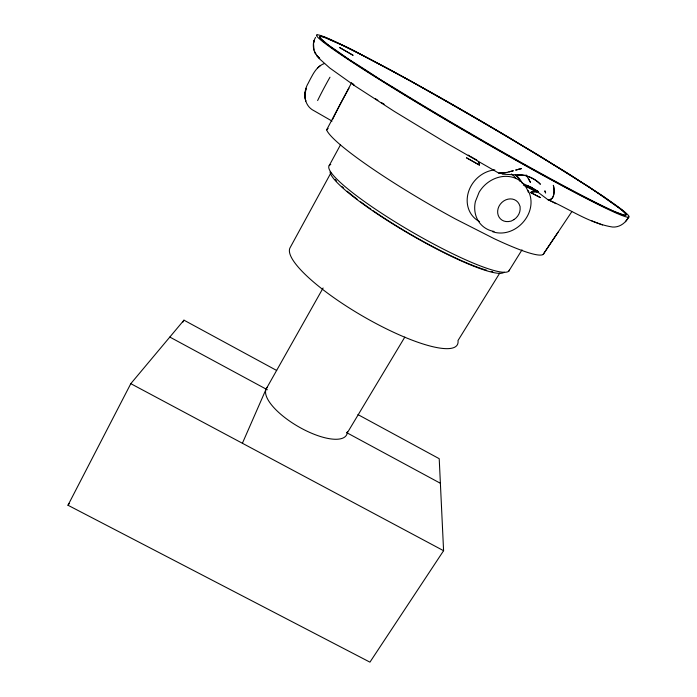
<?xml version="1.0" encoding="UTF-8"?>
<svg xmlns="http://www.w3.org/2000/svg" width="697" height="697" viewBox="0 0 697 697"><rect width="100%" height="100%" fill="white"/><g stroke="black" fill="none" stroke-linecap="round" stroke-linejoin="round"><path stroke-width="1.05" d="M315.532 37.403C312.517 42.412 312.604 49.034 315.697 53.991L314.434 51.491L317.867 57.119M313.493 43.04L313.955 50.062M313.389 44.242L314.007 40.67L313.659 42.543M242.399 443.266L266.106 389.1L323.103 287.992M357.962 414.593L439.215 458.696L443.588 550.708L369.941 662.15L67.984 505.247L130.801 383.664L183.964 320.167L276.7 370.49M182.963 322.092L183.964 320.167M571.758 211.775L543.982 253.211A125.634 14.803 30.2 0 1 494.304 238.74L455.559 219.041A125.634 14.803 30.2 0 1 326.632 129.842L351.663 82.621M329.193 165.607L340.554 144.715M330.918 172.882L290.248 247.426A96.683 22.774 30.2 0 0 369.515 319.993A96.683 22.774 30.2 0 0 457.999 340.545L499.714 273.163M347.263 432.95L404.826 337.087M508.819 271.081L522.009 249.857M543.12 254.475L558.009 232.284M625.401 221.716L628.711 217.142C625.531 223.014 619.546 227.527 612.602 227.039C589.27 223.362 569.196 208.743 547.851 199.603C554.951 200.875 554.664 189.784 553.34 185.315C554.681 189.784 554.917 200.884 547.851 199.603L556.023 203.681M67.984 505.247L69.299 503.504M324.584 63.462C318.416 65.483 314.574 71.129 311.681 76.6A10.499 0.758 -62 0 0 308.335 82.995C303.195 91.298 303.413 103.748 312.064 109.621L332.06 121.095M326.632 129.842L328.148 128.361M320.585 65.422L317.632 67.931M318.581 58.008L329.751 67.992L355.078 86.027L394.502 111.511L446.725 143.207L498.738 173.091L504.794 172.917L513.349 170.73L508.897 171.95M531.55 191.902L530.966 192.145L536.995 192.023L525.704 185.942M506.789 172.464L498.738 173.091M532.386 191.736L533.405 191.666M502.18 174.145L525.564 175.452L517.296 174.599L524.606 175.557M492.753 231.796C515.658 239.115 539.33 212.315 528.195 190.595M591.91 220.888L602.53 224.965M515.667 174.86A30.86 27.061 -47.6 0 1 522.271 183.259L530.461 186.97L538.563 191.719M527.899 185.82L538.441 191.658M552.573 164.161A177.378 2.579 32.7 0 0 580.27 181.551L603.001 196.188L618.675 207.645A172.542 14.742 19.1 0 1 625.828 214.153L625.932 215.138L624.93 215.286C609.736 210.485 595.682 202.574 581.559 195.247A177.221 8.059 30.2 0 1 484.65 141.718L453.024 123.308A177.221 8.059 30.2 0 1 394.04 87.822L381.05 80.103L393.849 88.179A177.204 8.12 30.2 0 0 452.806 123.665L484.441 142.075A177.204 8.12 30.2 0 0 581.35 195.587L614.057 211.583L622.569 214.868L624.93 215.286L626.124 214.842L625.828 214.153A177.413 5.611 34 0 0 618.675 207.645L588.556 186.613L580.235 181.525A171.506 37.533 22.6 0 0 552.555 164.135A171.253 42.386 25 0 0 521.4 145.176L510.631 138.468A177.221 8.059 30.2 0 0 432.375 93.093L390.486 69.918L362.928 55.56A171.95 28.577 40.1 0 0 340.755 44.469L325.83 37.647A177.221 8.059 30.2 0 0 319.801 36.54M536.995 192.023L523.351 185.027M340.755 44.469L325.665 37.952A177.204 8.12 30.2 0 0 319.635 36.854L320.001 37.795A173.056 0.558 40.4 0 0 328.505 45.244M362.928 55.56L410.864 81.079L432.236 93.363A177.204 8.12 30.2 0 1 510.474 138.729L521.408 145.176A177.369 4.348 31.9 0 0 552.521 164.117M130.801 383.664L443.588 550.708M169.824 337.06L267.334 389.762M346.54 432.567L440.382 483.274M476.774 159.996L472.958 157.862M470.658 156.529L472.191 157.417M468.262 155.091L469.865 156.05M381.459 102.581L384.117 104.184M531.245 187.188L547.119 199.098M375.483 98.695L377.887 100.333M352.952 84.041L354.242 85.47L352.804 83.832M526.122 174.947L530.53 182.518L529.171 179.913M528.701 179.033L528.936 179.477M319.81 36.549L320.001 37.795A177.421 10.629 26.7 0 0 328.575 45.296A173.283 7.066 39 0 1 349.153 59.628M509.507 269.469A104.193 15.5 30.2 0 1 409.034 230.254A104.193 15.5 30.2 0 1 330.761 164.518M504.201 272.161A100.76 15.308 30.2 0 1 412.502 235.76A100.76 15.308 30.2 0 1 330.099 171.915M528.3 192.163A29.405 25.676 -47.2 0 0 505.795 176.35A29.405 25.676 -47.2 0 0 479.127 192.224L475.371 201.616A29.405 25.676 -47.2 0 0 494.112 231.474M479.553 221.594A28.786 25.275 -47.7 0 1 468.349 192.363A28.786 25.275 -47.7 0 1 494.809 169.85M511.354 173.971A28.786 25.275 -47.7 0 1 515.858 178.223M340.789 44.486A177.395 0.662 26.9 0 1 362.971 55.577M349.11 59.594A177.413 13.304 27.2 0 1 328.583 45.305M515.196 174.633A30.703 26.956 -47.7 0 1 520.145 181.447M332.817 119.056A25.911 0.924 -61.6 0 1 349.014 88.136M317.623 100.568A25.963 1.464 -61.8 0 1 329.977 77.219M492.779 271.778A99.096 15.046 30.2 0 1 491.176 271.429M486.698 270.262A99.096 15.046 30.2 0 1 373.226 210.799M370.795 209.117A99.096 15.046 30.2 0 1 360.689 201.869M357.448 199.438A99.096 15.046 30.2 0 1 347.219 191.239M343.673 188.138A99.096 15.046 30.2 0 1 341.748 186.369M336.529 181.046A99.096 15.046 30.2 0 1 335.205 179.477M347.394 431.661A46.324 16.92 30.2 0 1 299.989 427.549A46.324 16.92 30.2 0 1 267.491 387.105M479.501 164.239L479.405 165.058L466.607 157.87L479.405 165.058L479.501 164.239M305.094 92.64L304.859 96.325L306.044 88.24L305.094 92.64M316.961 34.85L316.543 35.477A180.741 8.286 30.2 0 0 545.202 176.541A180.741 8.286 30.2 0 0 563.873 171.096A180.741 8.286 30.2 0 0 318.416 34.928L316.961 34.85M530.513 192.468L540.323 197.573L530.513 192.468M513.898 219.651L511.145 221.106L508.209 221.594A12.076 10.507 -46.9 0 1 497.702 213.064A12.076 10.507 -46.9 0 1 505.761 199.882A12.076 10.507 -46.9 0 1 519.021 203.907L520.084 206.512L520.145 209.466A12.076 10.507 -46.9 0 1 513.898 219.651M518.551 169.319L515.623 170.103L521.452 168.613L518.551 169.319M352.97 55.22L339.474 47.457L352.97 55.22M319.653 58.287L317.004 55.795L319.653 58.287M479.083 162.88L478.325 161.582L479.414 163.743L479.083 162.88M545.315 191.963L544.871 190.804L545.612 193.034L545.315 191.963M305.695 101.03L304.772 95.184L305.695 101.03M349.092 59.585A177.43 15.491 27.9 0 0 381.032 80.103A173.475 13.348 37 0 0 349.066 59.559M540.271 184.13A38.065 30.651 -19.8 0 0 525.738 175.731A39.11 31.313 -18.6 0 1 540.271 184.139"/></g></svg>
